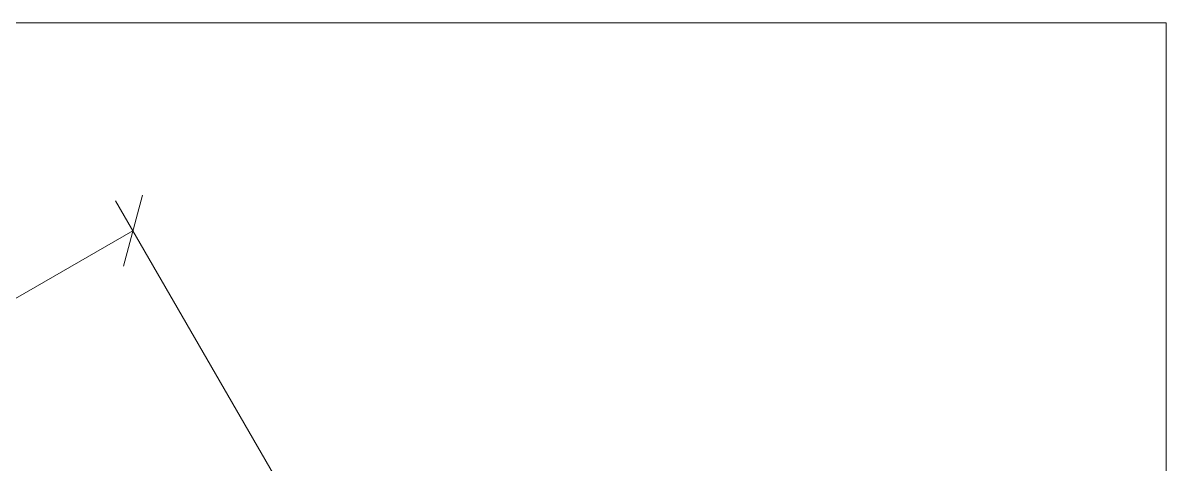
# Model space of a CAD drawing. Header units: millimetres. Extents: x 2 to 579, y 1 to 405.
# Drawn here: x 228.88 to 258.64, y 126 to 137.49 of the extents above; entities that cross this region are included whole.
import ezdxf

# ---------------------------------------------------------------- set-up
doc = ezdxf.new("R2010")
doc.units = ezdxf.units.MM
doc.linetypes.add('XKITLINE00', pattern=[0])
doc.layers.add('LinkedObject', color=7, linetype='Continuous', lineweight=0)

# ---------------------------------------------------------------- blocks, each defined once
blk = doc.blocks.new('*A4')
at = {"layer": 'LinkedObject', "color": 2, "linetype": 'XKITLINE00', "lineweight": 0}
for p, q in [((174.487, 137.491), (258.639, 137.491)), ((258.639, 137.491), (258.639, 65.999))]:
    blk.add_line(p, q, dxfattribs=at)
at = {"layer": 'LinkedObject', "color": 6, "linetype": 'XKITLINE00', "lineweight": 0}
for p, q in [((235.652, 125.32), (231.296, 132.857)), ((231.499, 131.156), (231.993, 133)), ((190.352, 108.154), (231.746, 132.078))]:
    blk.add_line(p, q, dxfattribs=at)
at = {"layer": 'LinkedObject', "color": 7, "linetype": 'XKITLINE00', "lineweight": 0}
blk.add_line((231.746, 132.078), (231.746, 132.078), dxfattribs=at)

msp = doc.modelspace()

# ---------------------------------------------------------------- block references
at = {"lineweight": 0}
msp.add_blockref('*A4', (0, 0), dxfattribs=at)

doc.saveas('drawing.dxf')
